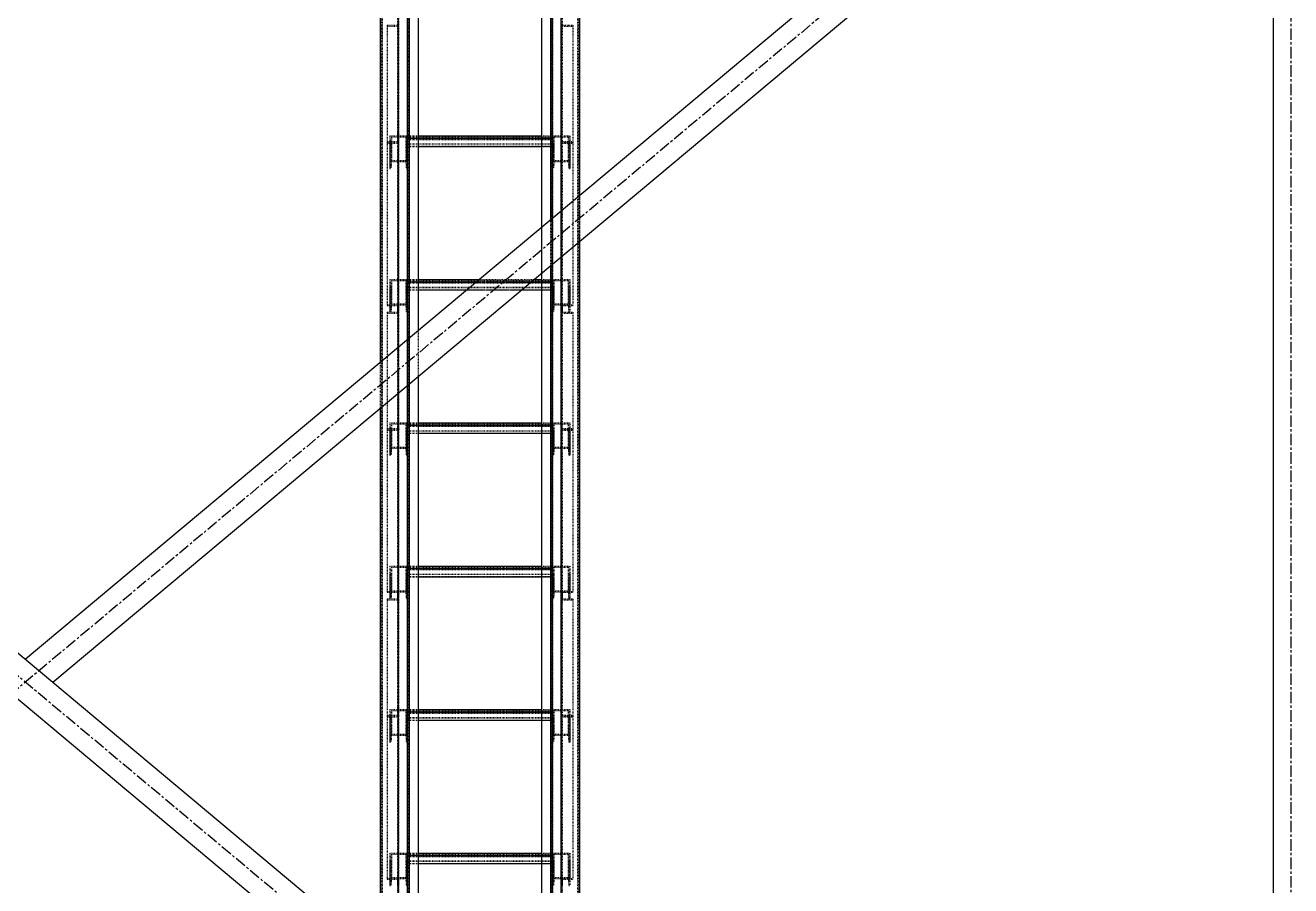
# Model space of a CAD drawing. Header units: millimetres. Extents: x 5143 to 30813, y 232 to 21408.
# Drawn here: x 24302 to 25174, y 4940 to 5533 of the extents above; entities that cross this region are included whole.
import ezdxf

# ---------------------------------------------------------------- set-up
doc = ezdxf.new("R2010")
doc.units = ezdxf.units.MM
doc.header["$LTSCALE"] = 0.25
for name, pattern in [('CENTER', [50.8, 31.75, -6.35, 6.35, -6.35]), ('XKITLINE00', [0]), ('XKITLINE02', [4, 2, -2]), ('XKITLINE03', [6, 3, -1, 1, -1])]:
    doc.linetypes.add(name, pattern=pattern)

msp = doc.modelspace()

# ---------------------------------------------------------------- linework, layer by layer
at = {"color": 1, "linetype": 'XKITLINE03'}
for p, q in [((24559, 4258.02), (24559, 5897.87)), ((24565, 5900.27), (24565, 4260.27)), ((24665, 4260.27), (24665, 5900.27)), ((24670.99, 4258.02), (24670.99, 5897.87)), ((24559, 5452.24), (24559, 5532.39)), ((24670.98, 5532.39), (24670.98, 5452.24)), ((24559, 5340.42), (24559, 5452.24)), ((24565, 5439.89), (24565, 5456.77)), ((24664.97, 5454.96), (24565, 5454.96)), ((24664.97, 5456.77), (24664.97, 5439.89)), ((24670.98, 5452.24), (24670.98, 5340.42)), ((24565, 5341.03), (24565, 5357.91)), ((24664.97, 5356.1), (24565, 5356.1)), ((24664.97, 5357.91), (24664.97, 5341.03)), ((24559, 5254.53), (24559, 5334.67)), ((24670.98, 5334.67), (24670.98, 5254.53)), ((24565, 5242.17), (24565, 5259.06)), ((24664.97, 5257.25), (24565, 5257.25)), ((24664.97, 5259.06), (24664.97, 5242.17)), ((24559, 5142.7), (24559, 5254.53)), ((24670.98, 5254.53), (24670.98, 5142.7)), ((24565, 5143.32), (24565, 5160.2)), ((24664.97, 5158.39), (24565, 5158.39)), ((24664.97, 5160.2), (24664.97, 5143.32)), ((24559, 5056.81), (24559, 5136.96)), ((24670.98, 5136.96), (24670.98, 5056.81)), ((24559, 4944.99), (24559, 5056.81)), ((24565, 5044.46), (24565, 5061.34)), ((24664.97, 5059.53), (24565, 5059.53)), ((24664.97, 5061.34), (24664.97, 5044.46)), ((24670.98, 5056.81), (24670.98, 4944.99)), ((24565, 4945.6), (24565, 4962.48)), ((24664.97, 4960.67), (24565, 4960.67)), ((24664.97, 4962.48), (24664.97, 4945.6))]:
    msp.add_line(p, q, dxfattribs=at)
at = {"color": 3, "linetype": 'XKITLINE02'}
for p, q in [((24565, 5898.21), (24565, 4257.26)), ((24565.85, 5898.21), (24565.85, 4257.47)), ((24657.5, 5897.39), (24657.5, 4260.15)), ((24664.15, 5900.07), (24664.15, 4257.47)), ((24665, 5900.27), (24665, 4257.26)), ((24547.15, 5888.14), (24547.15, 4258.3)), ((24547.68, 5887.3), (24547.68, 4257.8)), ((24564.91, 5887.3), (24564.92, 4257.8)), ((24565.45, 5888.14), (24565.45, 4258.3)), ((24566.3, 5888.14), (24566.3, 4320.34)), ((24664.54, 5888.14), (24664.54, 4187.82)), ((24665.07, 5887.3), (24665.07, 4186.75)), ((24682.31, 5887.3), (24682.31, 4203.68)), ((24682.84, 5888.14), (24682.84, 4205.79)), ((24683.69, 5888.14), (24683.69, 4204.83)), ((24558.2, 5538.97), (24558.2, 5452.9)), ((24559, 5538.97), (24559, 5452.24)), ((24670.98, 5538.97), (24670.98, 5532.39)), ((24670.98, 5538.97), (24670.98, 5452.24)), ((24671.78, 5538.97), (24671.78, 5452.9)), ((24551, 5533.05), (24551, 5452.24)), ((24551, 5533.05), (24558.2, 5533.05)), ((24551, 5532.39), (24559, 5532.39)), ((24670.98, 5532.39), (24678.98, 5532.39)), ((24671.78, 5533.05), (24678.98, 5533.05)), ((24678.98, 5533.05), (24678.98, 5532.39)), ((24678.98, 5533.05), (24678.98, 5452.24)), ((24558.2, 5458.83), (24559, 5458.83)), ((24558.2, 5458.83), (24558.2, 5452.9)), ((24559, 5458.83), (24559, 5452.24)), ((24670.98, 5458.83), (24671.78, 5458.83)), ((24551, 5452.9), (24558.2, 5452.9)), ((24551, 5452.9), (24551, 5452.24)), ((24551, 5452.24), (24559, 5452.24)), ((24551, 5452.24), (24551, 5339.93)), ((24551, 5452.24), (24559, 5452.24)), ((24551, 5451.75), (24558.2, 5451.75)), ((24553, 5456.77), (24553, 5439.89)), ((24553, 5456.77), (24553, 5451.33)), ((24553, 5456.77), (24565, 5456.77)), ((24553, 5451.33), (24553, 5434.45)), ((24553, 5451.33), (24553.68, 5451.33)), ((24554.06, 5456.08), (24553.68, 5451.33)), ((24553.68, 5451.33), (24553.68, 5434.45)), ((24554.06, 5456.08), (24554.06, 5439.2)), ((24554.06, 5456.08), (24563.93, 5456.08)), ((24558.2, 5451.75), (24558.2, 5335.51)), ((24559, 5452.24), (24559, 5335.51)), ((24563.93, 5456.08), (24563.93, 5439.2)), ((24563.93, 5456.08), (24564.32, 5451.33)), ((24564.32, 5451.33), (24564.32, 5434.45)), ((24564.32, 5451.33), (24565, 5451.33)), ((24565, 5456.77), (24565, 5439.89)), ((24565, 5456.77), (24565, 5451.33)), ((24565, 5456.77), (24572.5, 5456.77)), ((24565, 5456.77), (24565, 5449.53)), ((24565, 5455.92), (24664.97, 5455.92)), ((24565, 5454.96), (24572.5, 5454.96)), ((24565, 5454.43), (24664.97, 5454.43)), ((24565, 5451.33), (24565, 5434.45)), ((24565, 5451.33), (24664.97, 5451.33)), ((24565, 5451.23), (24664.97, 5451.23)), ((24565, 5449.63), (24664.97, 5449.63)), ((24565, 5449.53), (24572.5, 5449.53)), ((24657.5, 5456.77), (24664.97, 5456.77)), ((24657.5, 5454.96), (24664.97, 5454.96)), ((24657.5, 5449.53), (24664.97, 5449.53)), ((24664.97, 5456.77), (24664.97, 5451.33)), ((24664.97, 5456.77), (24676.98, 5456.77)), ((24664.97, 5456.77), (24664.97, 5439.89)), ((24664.97, 5456.77), (24664.97, 5449.53)), ((24664.97, 5451.33), (24665.66, 5451.33)), ((24664.97, 5451.33), (24664.97, 5434.45)), ((24666.04, 5456.08), (24665.66, 5451.33)), ((24665.66, 5451.33), (24665.66, 5434.45)), ((24666.04, 5456.08), (24675.91, 5456.08)), ((24666.04, 5456.08), (24666.04, 5439.2)), ((24670.98, 5452.24), (24678.98, 5452.24)), ((24670.98, 5452.24), (24670.98, 5447.33)), ((24670.98, 5452.24), (24678.98, 5452.24)), ((24670.98, 5452.24), (24670.98, 5335.51)), ((24671.78, 5452.9), (24678.98, 5452.9)), ((24671.78, 5451.75), (24671.78, 5447.33)), ((24671.78, 5451.75), (24678.98, 5451.75)), ((24671.78, 5451.75), (24671.78, 5335.51)), ((24675.91, 5456.08), (24676.3, 5451.33)), ((24675.91, 5456.08), (24675.91, 5439.2)), ((24676.3, 5451.33), (24676.98, 5451.33)), ((24676.3, 5451.33), (24676.3, 5434.45)), ((24676.98, 5456.77), (24676.98, 5451.33)), ((24676.98, 5456.77), (24676.98, 5439.89)), ((24676.98, 5451.33), (24676.98, 5434.45)), ((24678.98, 5452.24), (24678.98, 5451.75)), ((24678.98, 5452.24), (24678.98, 5339.93)), ((24558.2, 5447.33), (24559, 5447.33)), ((24670.98, 5447.33), (24671.78, 5447.33)), ((24553, 5439.89), (24553, 5434.45)), ((24553, 5439.89), (24565, 5439.89)), ((24553, 5434.45), (24553.68, 5434.45)), ((24554.06, 5439.2), (24553.68, 5434.45)), ((24554.06, 5439.2), (24563.93, 5439.2)), ((24563.93, 5439.2), (24564.32, 5434.45)), ((24564.32, 5434.45), (24565, 5434.45)), ((24565, 5439.89), (24565, 5434.45)), ((24664.97, 5439.89), (24664.97, 5434.45)), ((24664.97, 5439.89), (24676.98, 5439.89)), ((24664.97, 5434.45), (24665.66, 5434.45)), ((24666.04, 5439.2), (24665.66, 5434.45)), ((24666.04, 5439.2), (24675.91, 5439.2)), ((24675.91, 5439.2), (24676.3, 5434.45)), ((24676.3, 5434.45), (24676.98, 5434.45)), ((24676.98, 5439.89), (24676.98, 5434.45)), ((24683.69, 5415.93), (24683.69, 5384.16)), ((24663.69, 5399.19), (24663.69, 5367.41)), ((24657.5, 5394), (24657.5, 5362.22)), ((24553, 5357.91), (24553, 5341.03)), ((24553, 5357.91), (24553, 5352.48)), ((24553, 5357.91), (24565, 5357.91)), ((24554.06, 5357.22), (24553.68, 5352.48)), ((24554.06, 5357.22), (24554.06, 5340.34)), ((24554.06, 5357.22), (24563.93, 5357.22)), ((24563.93, 5357.22), (24563.93, 5340.34)), ((24563.93, 5357.22), (24564.32, 5352.48)), ((24565, 5357.91), (24565, 5341.03)), ((24565, 5357.91), (24565, 5352.48)), ((24565, 5357.91), (24572.5, 5357.91)), ((24565, 5357.91), (24565, 5350.67)), ((24565, 5357.06), (24664.97, 5357.06)), ((24565, 5356.1), (24572.5, 5356.1)), ((24565, 5355.57), (24664.97, 5355.57)), ((24612.24, 5356.1), (24650.19, 5356.1)), ((24614.4, 5357.91), (24652.35, 5357.91)), ((24657.5, 5357.91), (24664.97, 5357.91)), ((24657.5, 5356.1), (24664.97, 5356.1)), ((24664.97, 5357.91), (24664.97, 5350.67)), ((24664.97, 5357.91), (24664.97, 5352.48)), ((24664.97, 5357.91), (24676.98, 5357.91)), ((24664.97, 5357.91), (24664.97, 5341.03)), ((24666.04, 5357.22), (24665.66, 5352.48)), ((24666.04, 5357.22), (24675.91, 5357.22)), ((24666.04, 5357.22), (24666.04, 5340.34)), ((24675.91, 5357.22), (24676.3, 5352.48)), ((24675.91, 5357.22), (24675.91, 5340.34)), ((24676.98, 5357.91), (24676.98, 5352.48)), ((24676.98, 5357.91), (24676.98, 5340.42)), ((24553, 5352.48), (24553, 5335.59)), ((24553, 5352.48), (24553.68, 5352.48)), ((24553.68, 5352.48), (24553.68, 5335.59)), ((24564.32, 5352.48), (24564.32, 5335.59)), ((24564.32, 5352.48), (24565, 5352.48)), ((24565, 5352.48), (24565, 5335.59)), ((24565, 5352.48), (24664.97, 5352.48)), ((24565, 5352.37), (24664.97, 5352.37)), ((24565, 5350.77), (24664.97, 5350.77)), ((24565, 5350.67), (24572.5, 5350.67)), ((24605.75, 5350.67), (24643.69, 5350.67)), ((24657.5, 5350.67), (24664.97, 5350.67)), ((24664.97, 5352.48), (24665.66, 5352.48)), ((24664.97, 5352.48), (24664.97, 5335.59)), ((24665.66, 5352.48), (24665.66, 5335.59)), ((24676.3, 5352.48), (24676.98, 5352.48)), ((24676.3, 5352.48), (24676.3, 5335.59)), ((24676.98, 5352.48), (24676.98, 5335.59)), ((24551, 5340.42), (24551, 5339.93)), ((24551, 5340.42), (24559, 5340.42)), ((24551, 5339.93), (24558.2, 5339.93)), ((24553, 5341.03), (24553, 5335.59)), ((24553, 5341.03), (24565, 5341.03)), ((24553, 5335.59), (24553.68, 5335.59)), ((24554.06, 5340.34), (24553.68, 5335.59)), ((24554.06, 5340.34), (24563.93, 5340.34)), ((24558.2, 5341.26), (24558.2, 5255.19)), ((24558.2, 5341.26), (24559, 5341.26)), ((24558.2, 5339.93), (24558.2, 5335.51)), ((24558.2, 5335.51), (24559, 5335.51)), ((24559, 5341.26), (24559, 5254.53)), ((24559, 5340.42), (24559, 5335.51)), ((24563.93, 5340.34), (24564.32, 5335.59)), ((24564.32, 5335.59), (24565, 5335.59)), ((24565, 5341.03), (24565, 5335.59)), ((24664.97, 5341.03), (24664.97, 5335.59)), ((24664.97, 5341.03), (24676.98, 5341.03)), ((24664.97, 5335.59), (24665.66, 5335.59)), ((24666.04, 5340.34), (24665.66, 5335.59)), ((24666.04, 5340.34), (24675.91, 5340.34)), ((24670.98, 5341.26), (24670.98, 5334.67)), ((24670.98, 5341.26), (24671.78, 5341.26)), ((24670.98, 5341.26), (24670.98, 5254.53)), ((24670.98, 5340.42), (24678.98, 5340.42)), ((24670.98, 5335.51), (24671.78, 5335.51)), ((24671.78, 5341.26), (24671.78, 5335.33)), ((24671.78, 5341.26), (24671.78, 5255.19)), ((24671.78, 5339.93), (24678.98, 5339.93)), ((24675.91, 5340.34), (24676.3, 5335.59)), ((24676.3, 5335.59), (24676.98, 5335.59)), ((24551, 5335.33), (24551, 5254.53)), ((24551, 5335.33), (24558.2, 5335.33)), ((24551, 5334.67), (24559, 5334.67)), ((24670.98, 5334.67), (24678.98, 5334.67)), ((24671.78, 5335.33), (24678.98, 5335.33)), ((24678.98, 5335.33), (24678.98, 5334.67)), ((24678.98, 5335.33), (24678.98, 5254.53)), ((24572.5, 5322.83), (24572.5, 5291.05)), ((24566.3, 5317.64), (24566.3, 5285.86)), ((24546.3, 5300.89), (24546.3, 5269.11)), ((24553, 5259.06), (24553, 5242.17)), ((24553, 5259.06), (24553, 5253.62)), ((24553, 5259.06), (24565, 5259.06)), ((24554.06, 5258.36), (24553.68, 5253.62)), ((24554.06, 5258.36), (24554.06, 5241.48)), ((24554.06, 5258.36), (24563.93, 5258.36)), ((24558.2, 5261.11), (24559, 5261.11)), ((24558.2, 5261.11), (24558.2, 5255.19)), ((24559, 5261.11), (24559, 5254.53)), ((24563.93, 5258.36), (24563.93, 5241.48)), ((24563.93, 5258.36), (24564.32, 5253.62)), ((24565, 5259.06), (24572.5, 5259.06)), ((24565, 5259.06), (24565, 5251.81)), ((24565, 5259.06), (24565, 5242.17)), ((24565, 5259.06), (24565, 5253.62)), ((24565, 5258.2), (24664.97, 5258.2)), ((24565, 5257.25), (24572.5, 5257.25)), ((24657.5, 5259.06), (24664.97, 5259.06)), ((24657.5, 5257.25), (24664.97, 5257.25)), ((24664.97, 5259.06), (24664.97, 5253.62)), ((24664.97, 5259.06), (24676.98, 5259.06)), ((24664.97, 5259.06), (24664.97, 5242.17)), ((24664.97, 5259.06), (24664.97, 5251.81)), ((24666.04, 5258.36), (24665.66, 5253.62)), ((24666.04, 5258.36), (24675.91, 5258.36)), ((24666.04, 5258.36), (24666.04, 5241.48)), ((24670.98, 5261.11), (24671.78, 5261.11)), ((24675.91, 5258.36), (24676.3, 5253.62)), ((24675.91, 5258.36), (24675.91, 5241.48)), ((24676.98, 5259.06), (24676.98, 5253.62)), ((24676.98, 5259.06), (24676.98, 5242.17)), ((24551, 5255.19), (24558.2, 5255.19)), ((24551, 5255.19), (24551, 5254.53)), ((24551, 5254.53), (24551, 5142.21)), ((24551, 5254.53), (24559, 5254.53)), ((24551, 5254.53), (24559, 5254.53)), ((24551, 5254.04), (24558.2, 5254.04)), ((24553, 5253.62), (24553, 5236.74)), ((24553, 5253.62), (24553.68, 5253.62)), ((24553.68, 5253.62), (24553.68, 5236.74)), ((24558.2, 5254.04), (24558.2, 5137.79)), ((24558.2, 5249.62), (24559, 5249.62)), ((24559, 5254.53), (24559, 5137.79)), ((24564.32, 5253.62), (24564.32, 5236.74)), ((24564.32, 5253.62), (24565, 5253.62)), ((24565, 5256.72), (24664.97, 5256.72)), ((24565, 5253.62), (24664.97, 5253.62)), ((24565, 5253.62), (24565, 5236.74)), ((24565, 5253.52), (24664.97, 5253.52)), ((24565, 5251.91), (24664.97, 5251.91)), ((24565, 5251.81), (24572.5, 5251.81)), ((24657.5, 5251.81), (24664.97, 5251.81)), ((24664.97, 5253.62), (24665.66, 5253.62)), ((24664.97, 5253.62), (24664.97, 5236.74)), ((24665.66, 5253.62), (24665.66, 5236.74)), ((24670.98, 5254.53), (24678.98, 5254.53)), ((24670.98, 5254.53), (24670.98, 5137.79)), ((24670.98, 5254.53), (24678.98, 5254.53)), ((24670.98, 5249.62), (24671.78, 5249.62)), ((24671.78, 5255.19), (24678.98, 5255.19)), ((24671.78, 5254.04), (24671.78, 5249.62)), ((24671.78, 5254.04), (24678.98, 5254.04)), ((24671.78, 5254.04), (24671.78, 5137.79)), ((24676.3, 5253.62), (24676.98, 5253.62)), ((24676.3, 5253.62), (24676.3, 5236.74)), ((24676.98, 5253.62), (24676.98, 5236.74)), ((24678.98, 5254.53), (24678.98, 5254.04)), ((24678.98, 5254.53), (24678.98, 5142.21)), ((24553, 5242.17), (24553, 5236.74)), ((24553, 5242.17), (24565, 5242.17)), ((24554.06, 5241.48), (24553.68, 5236.74)), ((24554.06, 5241.48), (24563.93, 5241.48)), ((24563.93, 5241.48), (24564.32, 5236.74)), ((24565, 5242.17), (24565, 5236.74)), ((24664.97, 5242.17), (24664.97, 5236.74)), ((24664.97, 5242.17), (24676.98, 5242.17)), ((24666.04, 5241.48), (24665.66, 5236.74)), ((24666.04, 5241.48), (24675.91, 5241.48)), ((24670.98, 5242.17), (24670.98, 5142.7)), ((24675.91, 5241.48), (24676.3, 5236.74)), ((24676.98, 5242.17), (24676.98, 5236.74)), ((24553, 5236.74), (24553.68, 5236.74)), ((24564.32, 5236.74), (24565, 5236.74)), ((24664.97, 5236.74), (24665.66, 5236.74)), ((24676.3, 5236.74), (24676.98, 5236.74)), ((24553, 5160.2), (24553, 5143.32)), ((24553, 5160.2), (24553, 5154.76)), ((24553, 5160.2), (24565, 5160.2)), ((24553, 5154.76), (24553, 5137.88)), ((24553, 5154.76), (24553.68, 5154.76)), ((24554.06, 5159.51), (24553.68, 5154.76)), ((24553.68, 5154.76), (24553.68, 5137.88)), ((24554.06, 5159.51), (24554.06, 5142.62)), ((24554.06, 5159.51), (24563.93, 5159.51)), ((24563.93, 5159.51), (24563.93, 5142.62)), ((24563.93, 5159.51), (24564.32, 5154.76)), ((24564.32, 5154.76), (24564.32, 5137.88)), ((24564.32, 5154.76), (24565, 5154.76)), ((24565, 5160.2), (24572.5, 5160.2)), ((24565, 5160.2), (24565, 5152.95)), ((24565, 5160.2), (24565, 5143.32)), ((24565, 5160.2), (24565, 5154.76)), ((24565, 5159.35), (24664.97, 5159.35)), ((24565, 5158.39), (24572.5, 5158.39)), ((24565, 5157.86), (24664.97, 5157.86)), ((24565, 5154.76), (24664.97, 5154.76)), ((24565, 5154.76), (24565, 5137.88)), ((24565, 5154.66), (24664.97, 5154.66)), ((24565, 5153.05), (24664.97, 5153.05)), ((24565, 5152.95), (24572.5, 5152.95)), ((24657.5, 5160.2), (24664.97, 5160.2)), ((24657.5, 5158.39), (24664.97, 5158.39)), ((24657.5, 5152.95), (24664.97, 5152.95)), ((24664.97, 5160.2), (24664.97, 5152.95)), ((24664.97, 5160.2), (24664.97, 5154.76)), ((24664.97, 5160.2), (24676.98, 5160.2)), ((24664.97, 5160.2), (24664.97, 5143.32)), ((24664.97, 5154.76), (24665.66, 5154.76)), ((24664.97, 5154.76), (24664.97, 5137.88)), ((24666.04, 5159.51), (24665.66, 5154.76)), ((24665.66, 5154.76), (24665.66, 5137.88)), ((24666.04, 5159.51), (24675.91, 5159.51)), ((24666.04, 5159.51), (24666.04, 5142.62)), ((24675.91, 5159.51), (24676.3, 5154.76)), ((24675.91, 5159.51), (24675.91, 5142.62)), ((24676.3, 5154.76), (24676.98, 5154.76)), ((24676.3, 5154.76), (24676.3, 5137.88)), ((24676.98, 5160.2), (24676.98, 5154.76)), ((24676.98, 5160.2), (24676.98, 5142.7)), ((24676.98, 5154.76), (24676.98, 5137.88)), ((24551, 5142.7), (24551, 5142.21)), ((24551, 5142.7), (24559, 5142.7)), ((24551, 5142.21), (24558.2, 5142.21)), ((24551, 5137.62), (24551, 5056.81)), ((24551, 5137.62), (24558.2, 5137.62)), ((24551, 5136.96), (24559, 5136.96)), ((24553, 5143.32), (24553, 5137.88)), ((24553, 5143.32), (24565, 5143.32)), ((24553, 5137.88), (24553.68, 5137.88)), ((24554.06, 5142.62), (24553.68, 5137.88)), ((24554.06, 5142.62), (24563.93, 5142.62)), ((24558.2, 5143.54), (24558.2, 5057.47)), ((24558.2, 5143.54), (24559, 5143.54)), ((24558.2, 5142.21), (24558.2, 5137.79)), ((24558.2, 5137.79), (24559, 5137.79)), ((24559, 5143.54), (24559, 5056.81)), ((24559, 5142.7), (24559, 5137.79)), ((24563.93, 5142.62), (24564.32, 5137.88)), ((24564.32, 5137.88), (24565, 5137.88)), ((24565, 5143.32), (24565, 5137.88)), ((24664.97, 5143.32), (24664.97, 5137.88)), ((24664.97, 5143.32), (24676.98, 5143.32)), ((24664.97, 5137.88), (24665.66, 5137.88)), ((24666.04, 5142.62), (24665.66, 5137.88)), ((24666.04, 5142.62), (24675.91, 5142.62)), ((24670.98, 5143.54), (24670.98, 5136.96)), ((24670.98, 5143.54), (24671.78, 5143.54)), ((24670.98, 5143.54), (24670.98, 5056.81)), ((24670.98, 5142.7), (24678.98, 5142.7)), ((24670.98, 5137.79), (24671.78, 5137.79)), ((24670.98, 5136.96), (24678.98, 5136.96)), ((24671.78, 5143.54), (24671.78, 5137.62)), ((24671.78, 5143.54), (24671.78, 5057.47)), ((24671.78, 5142.21), (24678.98, 5142.21)), ((24671.78, 5137.62), (24678.98, 5137.62)), ((24675.91, 5142.62), (24676.3, 5137.88)), ((24676.3, 5137.88), (24676.98, 5137.88)), ((24678.98, 5137.62), (24678.98, 5136.96)), ((24678.98, 5137.62), (24678.98, 5056.81)), ((24551, 5057.47), (24558.2, 5057.47)), ((24551, 5057.47), (24551, 5056.81)), ((24551, 5056.81), (24559, 5056.81)), ((24551, 5056.81), (24551, 4944.5)), ((24551, 5056.81), (24559, 5056.81)), ((24553, 5061.34), (24553, 5044.46)), ((24553, 5061.34), (24553, 5055.9)), ((24553, 5061.34), (24565, 5061.34)), ((24554.06, 5060.65), (24553.68, 5055.9)), ((24554.06, 5060.65), (24554.06, 5043.77)), ((24554.06, 5060.65), (24563.93, 5060.65)), ((24558.2, 5063.4), (24559, 5063.4)), ((24558.2, 5063.4), (24558.2, 5057.47)), ((24559, 5063.4), (24559, 5056.81)), ((24559, 5056.81), (24559, 4940.08)), ((24563.93, 5060.65), (24563.93, 5043.77)), ((24563.93, 5060.65), (24564.32, 5055.9)), ((24565, 5061.34), (24572.5, 5061.34)), ((24565, 5061.34), (24565, 5054.1)), ((24565, 5061.34), (24565, 5044.46)), ((24565, 5061.34), (24565, 5055.9)), ((24565, 5060.49), (24664.97, 5060.49)), ((24565, 5059.53), (24572.5, 5059.53)), ((24565, 5059), (24664.97, 5059)), ((24657.5, 5061.34), (24664.97, 5061.34)), ((24657.5, 5059.53), (24664.97, 5059.53)), ((24664.97, 5061.34), (24664.97, 5055.9)), ((24664.97, 5061.34), (24676.98, 5061.34)), ((24664.97, 5061.34), (24664.97, 5044.46)), ((24664.97, 5061.34), (24664.97, 5054.1)), ((24666.04, 5060.65), (24665.66, 5055.9)), ((24666.04, 5060.65), (24675.91, 5060.65)), ((24666.04, 5060.65), (24666.04, 5043.77)), ((24670.98, 5063.4), (24671.78, 5063.4)), ((24670.98, 5056.81), (24678.98, 5056.81)), ((24670.98, 5056.81), (24670.98, 4940.08)), ((24670.98, 5056.81), (24678.98, 5056.81)), ((24671.78, 5057.47), (24678.98, 5057.47)), ((24675.91, 5060.65), (24676.3, 5055.9)), ((24675.91, 5060.65), (24675.91, 5043.77)), ((24676.98, 5061.34), (24676.98, 5055.9)), ((24676.98, 5061.34), (24676.98, 5044.46)), ((24678.98, 5056.81), (24678.98, 5056.32)), ((24678.98, 5056.81), (24678.98, 4944.5)), ((24551, 5056.32), (24558.2, 5056.32)), ((24553, 5055.9), (24553, 5039.02)), ((24553, 5055.9), (24553.68, 5055.9)), ((24553.68, 5055.9), (24553.68, 5039.02)), ((24558.2, 5056.32), (24558.2, 4940.08)), ((24558.2, 5051.9), (24559, 5051.9)), ((24564.32, 5055.9), (24564.32, 5039.02)), ((24564.32, 5055.9), (24565, 5055.9)), ((24565, 5055.9), (24664.97, 5055.9)), ((24565, 5055.9), (24565, 5039.02)), ((24565, 5055.8), (24664.97, 5055.8)), ((24565, 5054.2), (24664.97, 5054.2)), ((24565, 5054.1), (24572.5, 5054.1)), ((24657.5, 5054.1), (24664.97, 5054.1)), ((24664.97, 5055.9), (24665.66, 5055.9)), ((24664.97, 5055.9), (24664.97, 5039.02)), ((24665.66, 5055.9), (24665.66, 5039.02)), ((24670.98, 5051.9), (24671.78, 5051.9)), ((24671.78, 5056.32), (24671.78, 5051.9)), ((24671.78, 5056.32), (24678.98, 5056.32)), ((24671.78, 5056.32), (24671.78, 4940.08)), ((24676.3, 5055.9), (24676.98, 5055.9)), ((24676.3, 5055.9), (24676.3, 5039.02)), ((24676.98, 5055.9), (24676.98, 5039.02)), ((24553, 5044.46), (24553, 5039.02)), ((24553, 5044.46), (24565, 5044.46)), ((24554.06, 5043.77), (24553.68, 5039.02)), ((24554.06, 5043.77), (24563.93, 5043.77)), ((24563.93, 5043.77), (24564.32, 5039.02)), ((24565, 5044.46), (24565, 5039.02)), ((24664.97, 5044.46), (24664.97, 5039.02)), ((24664.97, 5044.46), (24676.98, 5044.46)), ((24666.04, 5043.77), (24665.66, 5039.02)), ((24666.04, 5043.77), (24675.91, 5043.77)), ((24670.98, 5044.46), (24670.98, 4944.99)), ((24675.91, 5043.77), (24676.3, 5039.02)), ((24676.98, 5044.46), (24676.98, 5039.02)), ((24553, 5039.02), (24553.68, 5039.02)), ((24564.32, 5039.02), (24565, 5039.02)), ((24664.97, 5039.02), (24665.66, 5039.02)), ((24676.3, 5039.02), (24676.98, 5039.02)), ((24553, 4962.48), (24553, 4945.6)), ((24553, 4962.48), (24553, 4957.05)), ((24553, 4962.48), (24565, 4962.48)), ((24554.06, 4961.79), (24553.68, 4957.05)), ((24554.06, 4961.79), (24554.06, 4944.91)), ((24554.06, 4961.79), (24563.93, 4961.79)), ((24563.93, 4961.79), (24563.93, 4944.91)), ((24563.93, 4961.79), (24564.32, 4957.05)), ((24565, 4962.48), (24565, 4945.6)), ((24565, 4962.48), (24565, 4957.05)), ((24565, 4962.48), (24572.5, 4962.48)), ((24565, 4962.48), (24565, 4955.24)), ((24565, 4961.63), (24664.97, 4961.63)), ((24565, 4960.67), (24572.5, 4960.67)), ((24657.5, 4962.48), (24664.97, 4962.48)), ((24657.5, 4960.67), (24664.97, 4960.67)), ((24664.97, 4962.48), (24664.97, 4955.24)), ((24664.97, 4962.48), (24664.97, 4957.05)), ((24664.97, 4962.48), (24676.98, 4962.48)), ((24664.97, 4962.48), (24664.97, 4945.6)), ((24666.04, 4961.79), (24665.66, 4957.05)), ((24666.04, 4961.79), (24675.91, 4961.79)), ((24666.04, 4961.79), (24666.04, 4944.91)), ((24675.91, 4961.79), (24676.3, 4957.05)), ((24675.91, 4961.79), (24675.91, 4944.91)), ((24676.98, 4962.48), (24676.98, 4957.05)), ((24676.98, 4962.48), (24676.98, 4944.99)), ((24553, 4957.05), (24553, 4940.16)), ((24553, 4957.05), (24553.68, 4957.05)), ((24553.68, 4957.05), (24553.68, 4940.16)), ((24564.32, 4957.05), (24564.32, 4940.16)), ((24564.32, 4957.05), (24565, 4957.05)), ((24565, 4960.14), (24664.97, 4960.14)), ((24565, 4957.05), (24565, 4940.16)), ((24565, 4957.05), (24664.97, 4957.05)), ((24565, 4956.94), (24664.97, 4956.94)), ((24565, 4955.34), (24664.97, 4955.34)), ((24565, 4955.24), (24572.5, 4955.24)), ((24657.5, 4955.24), (24664.97, 4955.24)), ((24664.97, 4957.05), (24665.66, 4957.05)), ((24664.97, 4957.05), (24664.97, 4940.16)), ((24665.66, 4957.05), (24665.66, 4940.16)), ((24676.3, 4957.05), (24676.98, 4957.05)), ((24676.3, 4957.05), (24676.3, 4940.16)), ((24676.98, 4957.05), (24676.98, 4940.16)), ((24551, 4944.99), (24551, 4944.5)), ((24551, 4944.99), (24559, 4944.99)), ((24551, 4944.5), (24558.2, 4944.5)), ((24553, 4945.6), (24553, 4940.16)), ((24553, 4945.6), (24565, 4945.6)), ((24554.06, 4944.91), (24553.68, 4940.16)), ((24554.06, 4944.91), (24563.93, 4944.91)), ((24558.2, 4945.83), (24558.2, 4859.76)), ((24558.2, 4945.83), (24559, 4945.83)), ((24558.2, 4944.5), (24558.2, 4940.08)), ((24559, 4945.83), (24559, 4859.1)), ((24559, 4944.99), (24559, 4940.08)), ((24563.93, 4944.91), (24564.32, 4940.16)), ((24565, 4945.6), (24565, 4940.16)), ((24664.97, 4945.6), (24664.97, 4940.16)), ((24664.97, 4945.6), (24676.98, 4945.6)), ((24666.04, 4944.91), (24665.66, 4940.16)), ((24666.04, 4944.91), (24675.91, 4944.91)), ((24670.98, 4945.83), (24670.98, 4939.24)), ((24670.98, 4945.83), (24671.78, 4945.83)), ((24670.98, 4945.83), (24670.98, 4859.1)), ((24670.98, 4944.99), (24678.98, 4944.99)), ((24671.78, 4945.83), (24671.78, 4939.9)), ((24671.78, 4945.83), (24671.78, 4859.76)), ((24671.78, 4944.5), (24678.98, 4944.5)), ((24675.91, 4944.91), (24676.3, 4940.16)), ((24553, 4940.16), (24553.68, 4940.16)), ((24558.2, 4940.08), (24559, 4940.08)), ((24564.32, 4940.16), (24565, 4940.16)), ((24664.97, 4940.16), (24665.66, 4940.16)), ((24670.98, 4940.08), (24671.78, 4940.08)), ((24676.3, 4940.16), (24676.98, 4940.16))]:
    msp.add_line(p, q, dxfattribs=at)
at = {"color": 8, "linetype": 'CENTER'}
for p, q in [((25173.61, 5810.27), (23430, 4350.27)), ((25173.61, 4350.27), (23430, 5810.27)), ((25173.61, 5810.27), (25173.61, 4350.27))]:
    msp.add_line(p, q, dxfattribs=at)
at = {"color": 8, "linetype": 'XKITLINE00'}
for p, q in [((24301.8, 5096.16), (25130.39, 5789.97)), ((24320.78, 5080.27), (25162.14, 5784.79)), ((25161.43, 5784.19), (25161.43, 4376.36)), ((23506.2, 5762.36), (25161.49, 4376.31)), ((23506.2, 5730.58), (25130.69, 4370.33))]:
    msp.add_line(p, q, dxfattribs=at)
at = {"color": 7, "linetype": 'XKITLINE00'}
for p, q in [((24546.3, 5789.97), (24546.3, 5300.89)), ((24566.3, 5789.97), (24566.3, 5317.64)), ((24572.5, 5789.97), (24572.5, 5322.83)), ((24657.5, 5789.97), (24657.5, 5394)), ((24663.69, 5789.97), (24663.69, 5399.19)), ((24683.69, 5789.97), (24683.69, 5415.93)), ((24572.5, 5456.77), (24657.5, 5456.77)), ((24572.5, 5454.96), (24657.5, 5454.96)), ((24572.5, 5449.53), (24657.5, 5449.53)), ((24683.69, 5384.16), (24683.69, 4776.39)), ((24657.5, 5362.22), (24657.5, 4798.33)), ((24663.69, 5367.41), (24663.69, 4793.14)), ((24572.5, 5357.91), (24614.4, 5357.91)), ((24572.5, 5356.1), (24612.24, 5356.1)), ((24650.19, 5356.1), (24657.5, 5356.1)), ((24652.35, 5357.91), (24657.5, 5357.91)), ((24572.5, 5350.67), (24605.75, 5350.67)), ((24643.69, 5350.67), (24657.5, 5350.67)), ((24566.3, 5285.86), (24566.3, 4874.69)), ((24572.5, 5291.05), (24572.5, 4869.5)), ((24546.3, 5269.11), (24546.3, 4891.44)), ((24572.5, 5259.06), (24657.5, 5259.06)), ((24572.5, 5257.25), (24657.5, 5257.25)), ((24572.5, 5251.81), (24657.5, 5251.81)), ((24572.5, 5160.2), (24657.5, 5160.2)), ((24572.5, 5158.39), (24657.5, 5158.39)), ((24572.5, 5152.95), (24657.5, 5152.95)), ((24572.5, 5061.34), (24657.5, 5061.34)), ((24572.5, 5059.53), (24657.5, 5059.53)), ((24572.5, 5054.1), (24657.5, 5054.1)), ((24572.5, 4962.48), (24657.5, 4962.48)), ((24572.5, 4960.67), (24657.5, 4960.67)), ((24572.5, 4955.24), (24657.5, 4955.24))]:
    msp.add_line(p, q, dxfattribs=at)
at = {"color": 1, "linetype": 'XKITLINE00'}
for centre in [(24559, 5532.39), (24670.98, 5532.39), (24559, 5452.24), (24559, 5452.24), (24565, 5456.77), (24565, 5454.96), (24664.97, 5456.77), (24664.97, 5454.96), (24670.98, 5452.24), (24670.98, 5452.24), (24565, 5439.89), (24664.97, 5439.89), (24565, 5357.91), (24565, 5356.1), (24664.97, 5356.1), (24664.97, 5357.91), (24559, 5340.42), (24565, 5341.03), (24664.97, 5341.03), (24670.98, 5340.42), (24559, 5334.67), (24670.98, 5334.67), (24565, 5259.06), (24565, 5257.25), (24664.97, 5259.06), (24664.97, 5257.25), (24559, 5254.53), (24559, 5254.53), (24670.98, 5254.53), (24670.98, 5254.53), (24565, 5242.17), (24664.97, 5242.17), (24565, 5160.2), (24565, 5158.39), (24664.97, 5158.39), (24664.97, 5160.2), (24559, 5142.7), (24559, 5136.96), (24565, 5143.32), (24664.97, 5143.32), (24670.98, 5142.7), (24670.98, 5136.96), (24559, 5056.81), (24559, 5056.81), (24565, 5061.34), (24565, 5059.53), (24664.97, 5061.34), (24664.97, 5059.53), (24670.98, 5056.81), (24670.98, 5056.81), (24565, 5044.46), (24664.97, 5044.46), (24565, 4962.48), (24565, 4960.67), (24664.97, 4960.67), (24664.97, 4962.48), (24559, 4944.99), (24565, 4945.6), (24664.97, 4945.6), (24670.98, 4944.99)]:
    msp.add_circle(centre, 0.05, dxfattribs=at)

doc.saveas('drawing.dxf')
